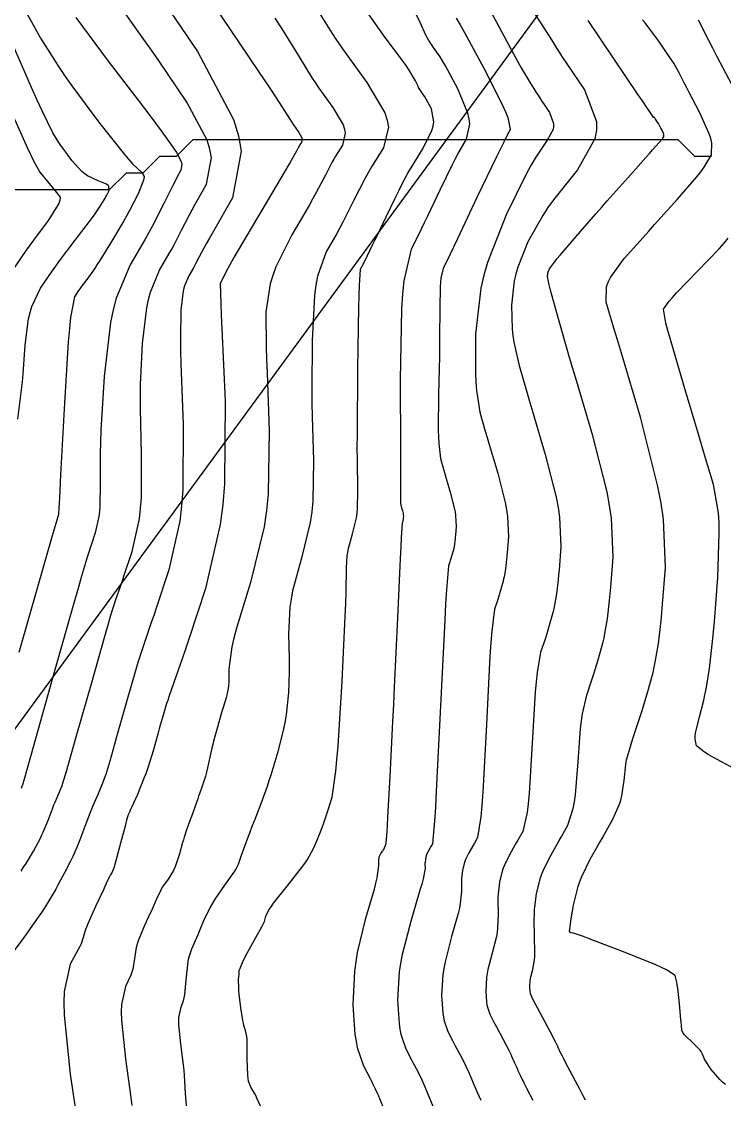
# Model space of a CAD drawing. Header units: metres. Extents: x 837117 to 838479, y 1189012 to 1191015.
# Drawn here: x 837777.8 to 837819.8, y 1189245 to 1189309.5 of the extents above; entities that cross this region are included whole.
import ezdxf

# ---------------------------------------------------------------- set-up
doc = ezdxf.new("R2010")
doc.units = ezdxf.units.M
doc.header["$LTSCALE"] = 0.3
for name, color, linetype in [('CORREDORVIA', 70, 'Continuous'), ('COTAS 10', 1, 'Continuous'), ('COTAS INT', 252, 'Continuous'), ('DRENAJE', 5, 'Continuous')]:
    doc.layers.add(name, color=color, linetype=linetype)

msp = doc.modelspace()

# ---------------------------------------------------------------- linework, layer by layer
at = {"layer": 'CORREDORVIA'}
msp.add_lwpolyline([(837910.676, 1191000.965), (838157.033, 1190996.193), (838237.174, 1190821.339), (838237.001, 1190602.875), (838240.031, 1190437.198), (838223.537, 1190366.272), (838212.196, 1190288.92), (838221.396, 1189997.878), (837954.545, 1189509.173), (837751.159, 1189231.384), (837593.191, 1189234.399), (837744.487, 1189686.609), (837750.277, 1189933.973), (837723.624, 1190051.525), (837726.092, 1190134.48), (837885.383, 1190229.429), (837983.184, 1190344.12), (837817.554, 1190502.187), (837798.033, 1190660.17), (837963.574, 1190795.982)], close=True, dxfattribs=at)
at = {"layer": 'COTAS 10'}
for points in [[(837789.122, 1189310.64), (837791.966, 1189306.418), (837792.525, 1189305.585), (837792.984, 1189304.897), (837793.817, 1189303.626), (837794.012, 1189303.308), (837794.069, 1189303.221), (837794.127, 1189303.134), (837794.349, 1189302.827), (837794.513, 1189302.551), (837794.535, 1189302.484), (837794.547, 1189302.421), (837794.503, 1189302.231), (837794.394, 1189302.059), (837794.365, 1189302.008), (837794.335, 1189301.956), (837794.232, 1189301.755), (837793.808, 1189301.011), (837793.576, 1189300.616), (837793.295, 1189300.14), (837791.87, 1189297.738), (837790.464, 1189295.345), (837790.196, 1189294.874), (837789.98, 1189294.485), (837789.636, 1189293.775), (837789.681, 1189292.6), (837789.71, 1189291.919), (837789.747, 1189291.083), (837789.938, 1189286.78), (837789.906, 1189281.83), (837789.801, 1189280.587), (837789.654, 1189279.398), (837788.778, 1189275.567), (837787.789, 1189272.593), (837787.571, 1189271.946), (837787.377, 1189271.375), (837786.881, 1189269.95), (837786.58, 1189269.096), (837786.509, 1189268.886), (837786.443, 1189268.687), (837786.252, 1189268.061), (837786.065, 1189267.4), (837786.003, 1189267.178), (837785.936, 1189266.939), (837785.654, 1189265.937), (837785.318, 1189264.852), (837785.216, 1189264.56), (837785.11, 1189264.272), (837784.697, 1189263.265), (837784.345, 1189262.475), (837784.278, 1189262.324), (837784.224, 1189262.202), (837784.137, 1189262.007), (837784.135, 1189262.001), (837784.134, 1189261.999), (837784.133, 1189261.996), (837784.127, 1189261.982), (837784.058, 1189261.721), (837784.016, 1189261.562), (837783.965, 1189261.365), (837783.7, 1189260.344), (837783.419, 1189259.303), (837783.358, 1189259.094), (837783.304, 1189258.92), (837783.17, 1189258.578), (837783.089, 1189258.459), (837783.069, 1189258.426), (837783.051, 1189258.393), (837782.992, 1189258.27), (837782.839, 1189257.932), (837782.761, 1189257.762), (837782.668, 1189257.56), (837782.201, 1189256.558), (837781.742, 1189255.536), (837781.654, 1189255.322), (837781.582, 1189255.138), (837781.46, 1189254.72), (837781.332, 1189254.339), (837781.257, 1189254.178), (837781.163, 1189253.993), (837780.682, 1189253.123), (837780.32, 1189251.491), (837780.303, 1189250.825), (837780.322, 1189250.066), (837780.689, 1189246.552), (837781.173, 1189243.202)], [(837803.749, 1189309.648), (837803.984, 1189309.256), (837804.246, 1189308.8), (837805.426, 1189306.623), (837806.493, 1189304.493), (837806.685, 1189304.067), (837806.83, 1189303.711), (837806.98, 1189303.02), (837806.587, 1189302.254), (837806.39, 1189301.852), (837806.155, 1189301.367), (837804.99, 1189298.932), (837803.82, 1189296.473), (837803.582, 1189295.974), (837803.381, 1189295.554), (837802.968, 1189294.692), (837802.834, 1189294.113), (837802.809, 1189293.87), (837802.79, 1189293.592), (837802.764, 1189292.29), (837802.76, 1189290.571), (837802.754, 1189290.029), (837802.745, 1189289.458), (837802.698, 1189287.16), (837802.677, 1189285.061), (837802.686, 1189284.616), (837802.701, 1189284.231), (837802.807, 1189283.33), (837802.987, 1189282.71), (837803.048, 1189282.502), (837803.114, 1189282.278), (837803.393, 1189281.336), (837803.636, 1189280.383), (837803.678, 1189280.152), (837803.711, 1189279.935), (837803.739, 1189279.271), (837803.7, 1189278.763), (837803.689, 1189278.645), (837803.679, 1189278.536), (837803.642, 1189278.223), (837803.599, 1189277.97), (837803.567, 1189277.828), (837803.497, 1189277.565), (837803.417, 1189277.304), (837803.395, 1189277.234), (837803.372, 1189277.165), (837803.289, 1189276.921), (837803.164, 1189275.494), (837803.115, 1189274.68), (837803.06, 1189273.683), (837802.81, 1189268.566), (837802.56, 1189263.466), (837802.505, 1189262.479), (837802.456, 1189261.678), (837802.331, 1189260.319), (837802.242, 1189260.159), (837802.19, 1189260.067), (837802.091, 1189259.892), (837802.001, 1189259.708), (837801.981, 1189259.656), (837801.962, 1189259.602), (837801.914, 1189259.403), (837801.888, 1189259.19), (837801.884, 1189259.129), (837801.882, 1189259.066), (837801.886, 1189258.83), (837801.767, 1189258.21), (837801.686, 1189257.904), (837801.585, 1189257.541), (837801.051, 1189255.748), (837800.519, 1189253.694), (837800.421, 1189253.167), (837800.343, 1189252.657), (837800.237, 1189250.967), (837800.334, 1189249.563), (837800.383, 1189249.234), (837800.443, 1189248.931), (837800.741, 1189248.052), (837801.073, 1189247.407), (837801.155, 1189247.25), (837801.231, 1189247.103), (837801.468, 1189246.654), (837801.686, 1189246.214), (837801.75, 1189246.073), (837801.817, 1189245.924), (837802.071, 1189245.316), (837802.355, 1189244.638)], [(837820.548, 1189305.054), (837819.343, 1189307.354), (837819.077, 1189307.867), (837818.84, 1189308.327), (837818.229, 1189309.542)], [(837777.561, 1189285.694), (837777.783, 1189287.44), (837777.833, 1189287.921), (837777.878, 1189288.4), (837778, 1189290.119), (837778.194, 1189291.681), (837778.284, 1189292.061), (837778.391, 1189292.418), (837778.907, 1189293.518), (837779.602, 1189294.537), (837779.821, 1189294.843), (837780.052, 1189295.16), (837780.98, 1189296.389), (837781.833, 1189297.506), (837782.016, 1189297.752), (837782.175, 1189297.971), (837782.558, 1189298.531), (837782.769, 1189298.889), (837782.82, 1189298.98), (837782.869, 1189299.068), (837783.018, 1189299.358), (837782.996, 1189299.609), (837782.936, 1189299.674), (837782.852, 1189299.735), (837782.357, 1189299.938), (837781.722, 1189300.236), (837781.551, 1189300.359), (837781.382, 1189300.498), (837780.787, 1189301.145), (837780.258, 1189301.861), (837780.129, 1189302.044), (837780.009, 1189302.22), (837779.641, 1189302.801), (837779.005, 1189304.117), (837778.716, 1189304.757), (837778.378, 1189305.515), (837776.847, 1189309.03)], [(837820.414, 1189264.778), (837819.081, 1189265.497), (837818.81, 1189265.657), (837818.582, 1189265.798), (837818.112, 1189266.166), (837818.018, 1189266.573), (837818.026, 1189266.74), (837818.049, 1189266.931), (837818.258, 1189267.813), (837818.54, 1189268.9), (837818.609, 1189269.219), (837818.675, 1189269.545), (837818.882, 1189270.79), (837819.071, 1189272.412), (837819.124, 1189272.976), (837819.179, 1189273.59), (837819.384, 1189276.222), (837819.47, 1189278.876), (837819.451, 1189279.503), (837819.413, 1189280.084), (837819.118, 1189281.791), (837818.589, 1189283.562), (837818.404, 1189284.183), (837818.201, 1189284.86), (837817.326, 1189287.776), (837816.543, 1189290.461), (837816.397, 1189290.993), (837816.283, 1189291.434), (837816.128, 1189292.259), (837816.469, 1189292.745), (837816.667, 1189292.971), (837816.91, 1189293.237), (837818.161, 1189294.526), (837819.474, 1189295.895), (837819.754, 1189296.212), (837820, 1189296.5)]]:
    msp.add_lwpolyline(points, dxfattribs=at)
at = {"layer": 'COTAS INT'}
for points in [[(837785.696, 1189311.486), (837788.292, 1189307.656), (837790.444, 1189303.603), (837790.737, 1189302.624), (837790.898, 1189301.708), (837790.383, 1189298.92), (837789.243, 1189296.929), (837789.009, 1189296.516), (837788.81, 1189296.162), (837788.39, 1189295.382), (837788.18, 1189294.973), (837788.114, 1189294.853), (837788.045, 1189294.73), (837787.769, 1189294.261), (837787.515, 1189293.649), (837787.46, 1189293.436), (837787.412, 1189293.204), (837787.292, 1189292.21), (837787.268, 1189290.485), (837787.279, 1189289.792), (837787.299, 1189289.006), (837787.437, 1189285.392), (837787.421, 1189281.486), (837787.344, 1189280.517), (837787.236, 1189279.596), (837786.581, 1189276.676), (837785.839, 1189274.447), (837785.676, 1189273.962), (837785.531, 1189273.534), (837785.159, 1189272.466), (837784.841, 1189271.502), (837784.731, 1189271.141), (837784.61, 1189270.738), (837784.092, 1189268.941), (837783.578, 1189267.12), (837783.46, 1189266.702), (837783.353, 1189266.322), (837783.054, 1189265.26), (837782.806, 1189264.461), (837782.731, 1189264.246), (837782.654, 1189264.034), (837782.35, 1189263.293), (837782.041, 1189262.578), (837781.961, 1189262.383), (837781.882, 1189262.189), (837781.616, 1189261.498), (837781.378, 1189260.861), (837781.316, 1189260.7), (837781.258, 1189260.547), (837781.063, 1189260.05), (837780.844, 1189259.55), (837780.77, 1189259.394), (837780.69, 1189259.23), (837780.35, 1189258.575), (837779.996, 1189257.92), (837779.905, 1189257.756), (837779.819, 1189257.599), (837779.536, 1189257.094), (837779.127, 1189256.451), (837778.962, 1189256.207), (837778.774, 1189255.935), (837777.906, 1189254.711), (837777.041, 1189253.537)], [(837805.078, 1189311.388), (837806.16, 1189309.424), (837807.198, 1189307.475), (837807.428, 1189307.054), (837807.633, 1189306.685), (837808.164, 1189305.782), (837808.47, 1189305.31), (837808.533, 1189305.212), (837808.586, 1189305.129), (837808.697, 1189304.95), (837808.823, 1189304.755), (837808.884, 1189304.661), (837808.958, 1189304.551), (837809.32, 1189304.011), (837809.566, 1189303.363), (837809.565, 1189303.185), (837809.534, 1189303.007), (837809.176, 1189302.367), (837808.464, 1189301.293), (837808.211, 1189300.842), (837807.933, 1189300.324), (837806.726, 1189297.894), (837805.615, 1189295.06), (837805.397, 1189294.287), (837805.218, 1189293.518), (837804.896, 1189290.78), (837804.895, 1189288.419), (837804.919, 1189287.887), (837804.952, 1189287.407), (837805.157, 1189286.116), (837805.486, 1189284.978), (837805.598, 1189284.596), (837805.72, 1189284.184), (837806.233, 1189282.454), (837806.678, 1189280.703), (837806.756, 1189280.279), (837806.816, 1189279.881), (837806.868, 1189278.662), (837806.796, 1189277.729), (837806.776, 1189277.511), (837806.757, 1189277.311), (837806.69, 1189276.737), (837806.61, 1189276.272), (837806.582, 1189276.141), (837806.552, 1189276.01), (837806.423, 1189275.527), (837806.277, 1189275.048), (837806.235, 1189274.919), (837806.194, 1189274.792), (837806.041, 1189274.344), (837805.872, 1189273.02), (837805.82, 1189272.34), (837805.766, 1189271.525), (837805.551, 1189267.449), (837805.332, 1189263.393), (837805.274, 1189262.591), (837805.218, 1189261.927), (837805.025, 1189260.687), (837804.834, 1189260.343), (837804.779, 1189260.244), (837804.722, 1189260.144), (837804.508, 1189259.768), (837804.314, 1189259.371), (837804.27, 1189259.258), (837804.231, 1189259.142), (837804.126, 1189258.712), (837804.07, 1189258.254), (837804.062, 1189258.122), (837804.058, 1189257.987), (837804.067, 1189257.478), (837803.994, 1189256.743), (837803.938, 1189256.465), (837803.866, 1189256.154), (837803.476, 1189254.764), (837803.084, 1189253.249), (837803.011, 1189252.86), (837802.954, 1189252.485), (837802.876, 1189251.238), (837802.947, 1189250.202), (837802.984, 1189249.96), (837803.027, 1189249.736), (837803.247, 1189249.088), (837803.526, 1189248.55), (837803.607, 1189248.395), (837803.689, 1189248.238), (837804, 1189247.651), (837804.297, 1189247.073), (837804.37, 1189246.922), (837804.439, 1189246.774), (837804.656, 1189246.274), (837804.86, 1189245.787), (837804.921, 1189245.648), (837804.984, 1189245.507), (837805.226, 1189244.983)], [(837777.755, 1189258.682), (837777.905, 1189258.908), (837778.048, 1189259.129), (837778.502, 1189259.878), (837778.883, 1189260.599), (837778.98, 1189260.802), (837779.073, 1189261.007), (837779.379, 1189261.758), (837779.646, 1189262.46), (837779.715, 1189262.634), (837779.781, 1189262.799), (837780.002, 1189263.32), (837780.197, 1189263.796), (837780.247, 1189263.932), (837780.295, 1189264.07), (837780.454, 1189264.583), (837780.77, 1189265.705), (837781.091, 1189266.841), (837781.932, 1189269.821), (837782.777, 1189272.79), (837782.953, 1189273.396), (837783.103, 1189273.908), (837783.436, 1189274.981), (837783.684, 1189275.693), (837783.781, 1189275.978), (837783.889, 1189276.301), (837784.383, 1189277.786), (837784.82, 1189279.731), (837784.892, 1189280.344), (837784.943, 1189280.99), (837784.954, 1189283.592), (837784.884, 1189286.319), (837784.885, 1189287.045), (837784.894, 1189287.757), (837785.001, 1189290.222), (837785.256, 1189292.339), (837785.359, 1189292.833), (837785.476, 1189293.286), (837786.017, 1189294.589), (837786.604, 1189295.588), (837786.751, 1189295.85), (837786.891, 1189296.106), (837787.339, 1189296.978), (837787.813, 1189297.907), (837787.97, 1189298.199), (837788.137, 1189298.506), (837788.835, 1189299.742), (837789.123, 1189301.305), (837789.033, 1189301.818), (837788.869, 1189302.366), (837787.663, 1189304.638), (837785.994, 1189307.08), (837785.539, 1189307.735), (837785.087, 1189308.382), (837783.477, 1189310.643)], [(837794.913, 1189311.048), (837796.19, 1189308.961), (837796.564, 1189308.391), (837796.947, 1189307.825), (837798.402, 1189305.809), (837799.477, 1189303.998), (837799.619, 1189303.56), (837799.695, 1189303.151), (837799.409, 1189301.904), (837798.696, 1189300.777), (837798.502, 1189300.443), (837798.31, 1189300.1), (837797.63, 1189298.781), (837796.97, 1189297.466), (837796.79, 1189297.125), (837796.612, 1189296.794), (837795.979, 1189295.681), (837795.47, 1189294.232), (837795.369, 1189293.689), (837795.286, 1189293.085), (837795.133, 1189290.388), (837795.123, 1189287.404), (837795.131, 1189286.617), (837795.144, 1189285.849), (837795.227, 1189283.216), (837795.185, 1189280.789), (837795.119, 1189280.149), (837795.029, 1189279.524), (837794.506, 1189277.381), (837793.974, 1189275.435), (837793.878, 1189274.934), (837793.804, 1189274.45), (837793.726, 1189272.835), (837793.767, 1189271.379), (837793.769, 1189270.995), (837793.768, 1189270.618), (837793.729, 1189269.327), (837793.592, 1189268.035), (837793.528, 1189267.658), (837793.454, 1189267.272), (837793.092, 1189265.812), (837792.674, 1189264.413), (837792.563, 1189264.067), (837792.455, 1189263.739), (837792.082, 1189262.702), (837791.779, 1189261.925), (837791.715, 1189261.761), (837791.659, 1189261.618), (837791.527, 1189261.287), (837791.416, 1189260.998), (837791.372, 1189260.882), (837791.323, 1189260.751), (837791.103, 1189260.148), (837790.89, 1189259.554), (837790.846, 1189259.429), (837790.809, 1189259.32), (837790.73, 1189259.07), (837790.58, 1189258.795), (837790.498, 1189258.672), (837790.399, 1189258.528), (837789.895, 1189257.837), (837789.327, 1189257.001), (837789.187, 1189256.766), (837789.055, 1189256.53), (837788.639, 1189255.662), (837788.307, 1189254.875), (837788.227, 1189254.689), (837788.152, 1189254.517), (837787.926, 1189254.014), (837787.759, 1189253.483), (837787.722, 1189253.293), (837787.689, 1189253.086), (837787.602, 1189252.184), (837787.514, 1189251.299), (837787.481, 1189251.102), (837787.444, 1189250.925), (837787.279, 1189250.461), (837787.164, 1189249.939), (837787.158, 1189249.726), (837787.164, 1189249.484), (837787.281, 1189248.36), (837787.441, 1189247.105), (837787.473, 1189246.779), (837787.5, 1189246.463), (837787.556, 1189245.4), (837787.632, 1189244.439)], [(837792.248, 1189244.19), (837791.862, 1189245.078), (837791.773, 1189245.262), (837791.693, 1189245.418), (837791.469, 1189245.76), (837791.334, 1189246.121), (837791.309, 1189246.29), (837791.29, 1189246.489), (837791.267, 1189247.457), (837791.26, 1189248.423), (837791.25, 1189248.621), (837791.238, 1189248.789), (837791.164, 1189249.145), (837791.063, 1189249.451), (837791.033, 1189249.588), (837791.002, 1189249.748), (837790.881, 1189250.514), (837790.784, 1189251.329), (837790.767, 1189251.52), (837790.755, 1189251.696), (837790.751, 1189252.205), (837790.772, 1189252.537), (837790.776, 1189252.601), (837790.78, 1189252.653), (837790.788, 1189252.742), (837790.822, 1189252.821), (837790.841, 1189252.867), (837790.865, 1189252.924), (837790.988, 1189253.218), (837791.202, 1189253.667), (837791.283, 1189253.823), (837791.374, 1189253.992), (837791.784, 1189254.712), (837792.162, 1189255.398), (837792.233, 1189255.544), (837792.289, 1189255.672), (837792.371, 1189255.977), (837792.559, 1189256.364), (837792.683, 1189256.544), (837792.837, 1189256.755), (837793.652, 1189257.778), (837794.515, 1189258.878), (837794.7, 1189259.137), (837794.861, 1189259.376), (837795.249, 1189260.079), (837795.474, 1189260.636), (837795.534, 1189260.785), (837795.592, 1189260.931), (837795.791, 1189261.437), (837795.989, 1189261.988), (837796.046, 1189262.162), (837796.105, 1189262.346), (837796.328, 1189263.09), (837796.561, 1189264.644), (837796.626, 1189265.339), (837796.691, 1189266.149), (837796.931, 1189270.032), (837797.12, 1189273.888), (837797.153, 1189274.682), (837797.178, 1189275.357), (837797.202, 1189276.804), (837797.237, 1189277.525), (837797.27, 1189277.741), (837797.312, 1189277.964), (837797.55, 1189278.832), (837797.783, 1189279.788), (837797.823, 1189280.067), (837797.853, 1189280.352), (837797.871, 1189281.434), (837797.842, 1189283.231), (837797.841, 1189283.967), (837797.844, 1189284.806), (837797.881, 1189288.695), (837797.94, 1189292.384), (837797.956, 1189293.097), (837797.973, 1189293.676), (837798.034, 1189294.653), (837798.134, 1189294.841), (837798.175, 1189294.922), (837798.223, 1189295.016), (837798.442, 1189295.464), (837798.772, 1189296.143), (837798.888, 1189296.383), (837799.017, 1189296.646), (837799.571, 1189297.786), (837800.108, 1189298.89), (837800.225, 1189299.131), (837800.328, 1189299.343), (837800.584, 1189299.875), (837800.865, 1189300.388), (837800.984, 1189300.588), (837801.12, 1189300.814), (837801.761, 1189301.841), (837802.299, 1189302.933), (837802.371, 1189303.201), (837802.409, 1189303.453), (837802.267, 1189304.238), (837801.955, 1189304.815), (837801.885, 1189304.935), (837801.823, 1189305.039), (837801.661, 1189305.274), (837801.54, 1189305.446), (837801.505, 1189305.51), (837801.468, 1189305.582), (837801.325, 1189305.902), (837800.94, 1189306.546), (837800.75, 1189306.822), (837800.524, 1189307.141), (837799.406, 1189308.647), (837797.978, 1189310.669)], [(837808.058, 1189310.509), (837808.947, 1189309.137), (837809.129, 1189308.855), (837809.283, 1189308.614), (837809.606, 1189308.094), (837809.97, 1189307.526), (837810.149, 1189307.255), (837810.363, 1189306.934), (837811.417, 1189305.366), (837812.129, 1189303.484), (837812.126, 1189302.965), (837812.038, 1189302.448), (837810.997, 1189300.589), (837809.564, 1189298.803), (837809.228, 1189298.331), (837808.919, 1189297.869), (837808.021, 1189296.281), (837807.43, 1189294.774), (837807.314, 1189294.363), (837807.219, 1189293.954), (837807.048, 1189292.499), (837807.096, 1189291.072), (837807.14, 1189290.682), (837807.196, 1189290.293), (837807.506, 1189288.903), (837807.986, 1189287.247), (837808.149, 1189286.69), (837808.325, 1189286.091), (837809.072, 1189283.571), (837809.72, 1189281.023), (837809.835, 1189280.406), (837809.921, 1189279.826), (837809.997, 1189278.052), (837809.891, 1189276.694), (837809.863, 1189276.377), (837809.835, 1189276.086), (837809.738, 1189275.25), (837809.621, 1189274.573), (837809.581, 1189274.383), (837809.537, 1189274.192), (837809.349, 1189273.489), (837809.136, 1189272.792), (837809.076, 1189272.605), (837809.016, 1189272.419), (837808.793, 1189271.767), (837808.579, 1189270.545), (837808.524, 1189270.001), (837808.471, 1189269.366), (837808.293, 1189266.331), (837808.103, 1189263.321), (837808.043, 1189262.702), (837807.979, 1189262.177), (837807.72, 1189261.056), (837807.427, 1189260.527), (837807.341, 1189260.375), (837807.254, 1189260.221), (837806.924, 1189259.644), (837806.627, 1189259.034), (837806.56, 1189258.86), (837806.5, 1189258.682), (837806.338, 1189258.021), (837806.253, 1189257.318), (837806.241, 1189257.115), (837806.233, 1189256.907), (837806.247, 1189256.126), (837806.222, 1189255.276), (837806.19, 1189255.025), (837806.147, 1189254.768), (837805.901, 1189253.78), (837805.648, 1189252.805), (837805.601, 1189252.554), (837805.565, 1189252.312), (837805.514, 1189251.509), (837805.56, 1189250.842), (837805.584, 1189250.686), (837805.612, 1189250.542), (837805.754, 1189250.125), (837805.978, 1189249.693), (837806.059, 1189249.54), (837806.147, 1189249.373), (837806.533, 1189248.648), (837806.908, 1189247.932), (837806.989, 1189247.77), (837807.061, 1189247.624), (837807.241, 1189247.231), (837807.365, 1189246.935), (837807.402, 1189246.85), (837807.44, 1189246.764), (837807.588, 1189246.446), (837807.796, 1189246.025), (837807.872, 1189245.875), (837807.956, 1189245.71), (837808.328, 1189244.994)], [(837777.997, 1189310.113), (837778.472, 1189309.259), (837778.915, 1189308.46), (837780.027, 1189306.705), (837780.391, 1189306.173), (837780.778, 1189305.621), (837782.378, 1189303.459), (837783.843, 1189301.6), (837784.146, 1189301.239), (837784.405, 1189300.944), (837784.967, 1189300.432), (837785.099, 1189300.189), (837785.086, 1189300.063), (837785.051, 1189299.912), (837784.746, 1189299.157), (837784.232, 1189298.162), (837784.065, 1189297.859), (837783.888, 1189297.545), (837783.161, 1189296.313), (837782.451, 1189295.169), (837782.284, 1189294.911), (837782.13, 1189294.677), (837781.683, 1189294.045), (837781.348, 1189293.601), (837781.264, 1189293.487), (837781.185, 1189293.376), (837780.934, 1189293.008), (837780.704, 1189291.771), (837780.638, 1189291.113), (837780.57, 1189290.317), (837780.319, 1189286.304), (837780.111, 1189282.357), (837780.039, 1189280.996), (837779.988, 1189280.028), (837779.987, 1189280.021), (837779.987, 1189280.009), (837779.986, 1189280.005), (837779.984, 1189280), (837779.984, 1189279.998), (837779.983, 1189279.995), (837779.981, 1189279.985), (837779.616, 1189278.715), (837777.611, 1189271.75)], [(837799.487, 1189244.359), (837799.194, 1189245.074), (837799.131, 1189245.225), (837799.075, 1189245.355), (837798.935, 1189245.657), (837798.773, 1189245.969), (837798.703, 1189246.105), (837798.621, 1189246.263), (837798.235, 1189247.016), (837797.858, 1189248.125), (837797.783, 1189248.507), (837797.721, 1189248.923), (837797.599, 1189250.696), (837797.691, 1189252.696), (837797.763, 1189253.255), (837797.856, 1189253.817), (837798.358, 1189255.862), (837798.862, 1189257.599), (837798.955, 1189257.966), (837799.029, 1189258.284), (837799.129, 1189259.02), (837799.128, 1189259.382), (837799.139, 1189259.464), (837799.154, 1189259.537), (837799.245, 1189259.736), (837799.348, 1189259.866), (837799.37, 1189259.897), (837799.389, 1189259.926), (837799.435, 1189260.009), (837799.462, 1189260.076), (837799.469, 1189260.093), (837799.476, 1189260.111), (837799.499, 1189260.171), (837799.523, 1189260.236), (837799.53, 1189260.257), (837799.537, 1189260.279), (837799.563, 1189260.367), (837799.616, 1189261.034), (837799.64, 1189261.421), (837799.667, 1189261.895), (837799.799, 1189264.336), (837799.965, 1189267.622), (837800.015, 1189268.629), (837800.065, 1189269.677), (837800.26, 1189273.815), (837800.426, 1189277.37), (837800.459, 1189278.052), (837800.486, 1189278.602), (837800.537, 1189279.497), (837800.55, 1189279.537), (837800.554, 1189279.549), (837800.558, 1189279.56), (837800.571, 1189279.603), (837800.582, 1189279.645), (837800.585, 1189279.657), (837800.587, 1189279.669), (837800.594, 1189279.71), (837800.6, 1189279.761), (837800.602, 1189279.779), (837800.604, 1189279.798), (837800.61, 1189279.881), (837800.605, 1189279.989), (837800.6, 1189280.025), (837800.593, 1189280.062), (837800.554, 1189280.218), (837800.508, 1189280.372), (837800.497, 1189280.408), (837800.487, 1189280.442), (837800.458, 1189280.543), (837800.441, 1189280.69), (837800.438, 1189280.753), (837800.437, 1189280.826), (837800.44, 1189281.168), (837800.442, 1189282.469), (837800.44, 1189283.146), (837800.437, 1189283.96), (837800.414, 1189288.044), (837800.497, 1189292.27), (837800.56, 1189293.173), (837800.641, 1189293.961), (837801.077, 1189295.843), (837801.673, 1189297.075), (837801.855, 1189297.453), (837802.044, 1189297.847), (837802.787, 1189299.403), (837803.51, 1189300.878), (837803.687, 1189301.22), (837803.854, 1189301.534), (837804.371, 1189302.43), (837804.565, 1189303.322), (837804.528, 1189303.634), (837804.451, 1189303.973), (837803.846, 1189305.431), (837803.1, 1189306.807), (837802.934, 1189307.096), (837802.786, 1189307.344), (837802.399, 1189307.904), (837802.111, 1189308.315), (837802.025, 1189308.469), (837801.936, 1189308.64), (837801.596, 1189309.404), (837801.136, 1189310.336)], [(837781.029, 1189309.692), (837782.959, 1189307.09), (837784.747, 1189304.75), (837785.118, 1189304.262), (837785.435, 1189303.845), (837786.13, 1189302.915), (837786.478, 1189302.427), (837786.575, 1189302.288), (837786.673, 1189302.147), (837787.033, 1189301.62), (837787.293, 1189301.13), (837787.329, 1189301.012), (837787.348, 1189300.901), (837787.286, 1189300.564), (837787.032, 1189300.084), (837786.93, 1189299.883), (837786.815, 1189299.652), (837786.287, 1189298.573), (837785.602, 1189297.239), (837785.388, 1189296.848), (837785.164, 1189296.447), (837784.265, 1189294.917), (837783.437, 1189292.923), (837783.258, 1189292.229), (837783.1, 1189291.474), (837782.709, 1189288.233), (837782.521, 1189285.029), (837782.49, 1189284.297), (837782.469, 1189283.633), (837782.471, 1189281.791), (837782.465, 1189280.494), (837782.44, 1189280.172), (837782.404, 1189279.866), (837782.186, 1189278.896), (837781.94, 1189278.155), (837781.886, 1189277.994), (837781.837, 1189277.852), (837781.714, 1189277.497), (837781.365, 1189276.314), (837781.175, 1189275.651), (837780.944, 1189274.841), (837779.772, 1189270.702), (837778.188, 1189265.088), (837777.854, 1189263.905), (837777.784, 1189263.679), (837777.763, 1189263.618)], [(837792.915, 1189309.654), (837793.323, 1189309.022), (837794.365, 1189307.337), (837795.101, 1189306.134), (837795.316, 1189305.806), (837795.537, 1189305.48), (837796.376, 1189304.318), (837796.995, 1189303.274), (837797.077, 1189303.022), (837797.121, 1189302.786), (837796.956, 1189302.068), (837796.545, 1189301.418), (837796.434, 1189301.226), (837796.323, 1189301.028), (837795.931, 1189300.268), (837795.389, 1189299.239), (837795.183, 1189298.871), (837794.954, 1189298.467), (837793.925, 1189296.71), (837792.967, 1189294.789), (837792.783, 1189294.281), (837792.633, 1189293.785), (837792.384, 1189292.082), (837792.402, 1189290.002), (837792.421, 1189289.268), (837792.445, 1189288.466), (837792.583, 1189284.998), (837792.518, 1189281.226), (837792.415, 1189280.232), (837792.275, 1189279.26), (837791.462, 1189275.929), (837790.622, 1189273.197), (837790.465, 1189272.601), (837790.341, 1189272.076), (837790.165, 1189270.758), (837790.164, 1189269.969), (837790.15, 1189269.776), (837790.13, 1189269.595), (837790.007, 1189269.031), (837789.828, 1189268.466), (837789.772, 1189268.283), (837789.713, 1189268.088), (837789.48, 1189267.29), (837789.253, 1189266.455), (837789.198, 1189266.238), (837789.147, 1189266.027), (837788.993, 1189265.314), (837788.852, 1189264.673), (837788.809, 1189264.507), (837788.765, 1189264.347), (837788.592, 1189263.808), (837788.407, 1189263.296), (837788.355, 1189263.152), (837788.304, 1189263.007), (837787.931, 1189261.951), (837787.881, 1189261.812), (837787.833, 1189261.677), (837787.664, 1189261.208), (837787.496, 1189260.706), (837787.448, 1189260.549), (837787.399, 1189260.384), (837787.219, 1189259.721), (837787.001, 1189259.054), (837786.929, 1189258.886), (837786.852, 1189258.726), (837786.532, 1189258.207), (837786.208, 1189257.73), (837786.128, 1189257.596), (837786.053, 1189257.461), (837785.816, 1189256.966), (837785.573, 1189256.403), (837785.494, 1189256.226), (837785.41, 1189256.039), (837785.064, 1189255.286), (837784.751, 1189254.509), (837784.688, 1189254.308), (837784.635, 1189254.112), (837784.531, 1189253.452), (837784.423, 1189252.819), (837784.369, 1189252.64), (837784.304, 1189252.459), (837783.98, 1189251.792), (837783.742, 1189250.715), (837783.731, 1189250.275), (837783.743, 1189249.775), (837783.985, 1189247.456), (837784.307, 1189245.153), (837784.37, 1189244.662)], [(837811.48, 1189244.985), (837811.333, 1189245.258), (837811.258, 1189245.4), (837811.168, 1189245.571), (837810.718, 1189246.427), (837810.268, 1189247.289), (837810.177, 1189247.464), (837810.101, 1189247.61), (837809.949, 1189247.908), (837809.897, 1189248.022), (837809.883, 1189248.053), (837809.87, 1189248.083), (837809.825, 1189248.189), (837809.684, 1189248.475), (837809.609, 1189248.619), (837809.519, 1189248.79), (837809.065, 1189249.644), (837808.605, 1189250.508), (837808.511, 1189250.685), (837808.43, 1189250.837), (837808.26, 1189251.161), (837808.197, 1189251.347), (837808.184, 1189251.412), (837808.173, 1189251.482), (837808.153, 1189251.78), (837808.175, 1189252.14), (837808.192, 1189252.248), (837808.213, 1189252.36), (837808.326, 1189252.797), (837808.428, 1189253.381), (837808.442, 1189253.586), (837808.45, 1189253.81), (837808.428, 1189254.774), (837808.409, 1189255.828), (837808.419, 1189256.108), (837808.436, 1189256.382), (837808.551, 1189257.33), (837808.769, 1189258.223), (837808.85, 1189258.462), (837808.94, 1189258.697), (837809.341, 1189259.52), (837809.786, 1189260.298), (837809.904, 1189260.506), (837810.019, 1189260.711), (837810.415, 1189261.424), (837810.741, 1189262.426), (837810.812, 1189262.814), (837810.875, 1189263.248), (837811.034, 1189265.214), (837811.176, 1189267.208), (837811.229, 1189267.661), (837811.287, 1189268.07), (837811.546, 1189269.19), (837811.838, 1189270.046), (837811.917, 1189270.29), (837811.996, 1189270.537), (837812.276, 1189271.451), (837812.522, 1189272.374), (837812.58, 1189272.625), (837812.633, 1189272.875), (837812.786, 1189273.764), (837812.914, 1189274.861), (837812.95, 1189275.243), (837812.987, 1189275.659), (837813.126, 1189277.442), (837813.026, 1189279.772), (837812.913, 1189280.533), (837812.763, 1189281.344), (837811.911, 1189284.689), (837810.931, 1189287.997), (837810.7, 1189288.784), (837810.485, 1189289.515), (837809.855, 1189291.689), (837809.44, 1189293.178), (837809.361, 1189293.476), (837809.297, 1189293.726), (837809.2, 1189294.218), (837809.22, 1189294.391), (837809.231, 1189294.44), (837809.245, 1189294.489), (837809.315, 1189294.668), (837809.612, 1189295.076), (837809.769, 1189295.269), (837809.957, 1189295.497), (837810.908, 1189296.609), (837812.091, 1189297.965), (837812.426, 1189298.347), (837812.765, 1189298.731), (837814.016, 1189300.14), (837815.078, 1189301.329), (837815.297, 1189301.574), (837815.483, 1189301.782), (837815.885, 1189302.23), (837816.043, 1189302.413), (837816.075, 1189302.454), (837816.103, 1189302.491), (837816.161, 1189302.59), (837816.163, 1189302.685), (837816.155, 1189302.72), (837816.143, 1189302.758), (837816.067, 1189302.925), (837815.981, 1189303.09), (837815.961, 1189303.127), (837815.944, 1189303.16), (837815.9, 1189303.248), (837815.857, 1189303.324), (837815.84, 1189303.351), (837815.822, 1189303.379), (837815.738, 1189303.5), (837815.649, 1189303.619), (837815.627, 1189303.647), (837815.607, 1189303.672), (837815.545, 1189303.742), (837815.145, 1189304.315), (837814.911, 1189304.657), (837814.624, 1189305.079), (837813.146, 1189307.264), (837811.632, 1189309.519)], [(837819.842, 1189245.927), (837819.663, 1189246.075), (837819.496, 1189246.229), (837818.991, 1189246.82), (837818.649, 1189247.339), (837818.586, 1189247.446), (837818.536, 1189247.538), (837818.466, 1189247.739), (837818.385, 1189247.907), (837818.328, 1189247.977), (837818.255, 1189248.058), (837817.865, 1189248.437), (837817.47, 1189248.82), (837817.395, 1189248.903), (837817.333, 1189248.976), (837817.234, 1189249.159), (837817.209, 1189249.473), (837817.195, 1189249.63), (837817.177, 1189249.816), (837817.089, 1189250.739), (837816.983, 1189251.681), (837816.955, 1189251.878), (837816.927, 1189252.049), (837816.828, 1189252.437), (837816.313, 1189252.777), (837816.022, 1189252.916), (837815.667, 1189253.075), (837813.85, 1189253.814), (837812.016, 1189254.518), (837811.65, 1189254.655), (837811.345, 1189254.767), (837810.757, 1189254.962), (837810.606, 1189255), (837810.577, 1189255.013), (837810.553, 1189255.027), (837810.513, 1189255.086), (837810.549, 1189255.364), (837810.573, 1189255.516), (837810.603, 1189255.701), (837810.763, 1189256.64), (837811.037, 1189257.763), (837811.139, 1189258.064), (837811.253, 1189258.36), (837811.758, 1189259.395), (837812.318, 1189260.376), (837812.466, 1189260.638), (837812.611, 1189260.895), (837813.109, 1189261.793), (837813.502, 1189262.676), (837813.581, 1189262.925), (837813.647, 1189263.176), (837813.775, 1189264.097), (837813.881, 1189265.05), (837813.933, 1189265.321), (837813.995, 1189265.596), (837814.298, 1189266.613), (837814.659, 1189267.673), (837814.758, 1189267.975), (837814.855, 1189268.281), (837815.202, 1189269.413), (837815.507, 1189270.556), (837815.578, 1189270.867), (837815.644, 1189271.177), (837815.834, 1189272.277), (837815.992, 1189273.637), (837816.037, 1189274.109), (837816.083, 1189274.624), (837816.255, 1189276.832), (837816.131, 1189279.718), (837815.991, 1189280.66), (837815.805, 1189281.664), (837814.751, 1189285.807), (837813.615, 1189289.629), (837813.378, 1189290.43), (837813.174, 1189291.12), (837812.716, 1189292.685), (837812.733, 1189293.594), (837812.828, 1189293.871), (837812.963, 1189294.158), (837813.776, 1189295.287), (837814.914, 1189296.556), (837815.252, 1189296.933), (837815.601, 1189297.321), (837816.948, 1189298.811), (837818.124, 1189300.172), (837818.365, 1189300.477), (837818.57, 1189300.753), (837819.008, 1189301.49), (837819.022, 1189302.201), (837818.96, 1189302.458), (837818.87, 1189302.742), (837818.307, 1189303.989), (837817.662, 1189305.222), (837817.519, 1189305.497), (837817.392, 1189305.744), (837817.065, 1189306.395), (837816.742, 1189306.966), (837816.618, 1189307.161), (837816.479, 1189307.373), (837815.852, 1189308.274), (837815.191, 1189309.163), (837815.03, 1189309.368), (837814.88, 1189309.554)], [(837776.328, 1189305.883), (837778.125, 1189301.877), (837778.521, 1189301.097), (837778.873, 1189300.46), (837779.779, 1189299.346), (837780.095, 1189298.962), (837780.074, 1189298.784), (837780.007, 1189298.576), (837779.374, 1189297.566), (837778.492, 1189296.396), (837778.268, 1189296.087), (837778.052, 1189295.784), (837777.345, 1189294.742)]]:
    msp.add_lwpolyline(points, dxfattribs=at)
at = {"layer": 'DRENAJE'}
msp.add_polyline3d([(837819.008, 1189301.388, 0), (837818.008, 1189301.388, 0), (837817.008, 1189302.388, 0), (837816.009, 1189302.388, 0), (837815.009, 1189302.388, 0), (837814.009, 1189302.388, 0), (837813.01, 1189302.388, 0), (837812.01, 1189302.388, 0), (837811.01, 1189302.388, 0), (837810.011, 1189302.388, 0), (837809.011, 1189302.388, 0), (837808.011, 1189302.388, 0), (837807.012, 1189302.388, 0), (837806.012, 1189302.388, 0), (837805.012, 1189302.388, 0), (837804.013, 1189302.388, 0), (837803.013, 1189302.388, 0), (837802.013, 1189302.388, 0), (837801.014, 1189302.388, 0), (837800.014, 1189302.388, 0), (837799.015, 1189302.388, 0), (837798.015, 1189302.388, 0), (837797.015, 1189302.388, 0), (837796.016, 1189302.388, 0), (837795.016, 1189302.388, 0), (837794.016, 1189302.388, 0), (837793.017, 1189302.388, 0), (837792.017, 1189302.388, 0), (837791.017, 1189302.388, 0), (837790.018, 1189302.388, 0), (837789.018, 1189302.388, 0), (837788.018, 1189302.388, 0), (837787.019, 1189301.388, 0), (837786.019, 1189301.388, 0), (837785.019, 1189300.388, 0), (837784.02, 1189300.388, 0), (837783.02, 1189299.389, 0), (837782.02, 1189299.389, 0), (837781.021, 1189299.389, 0), (837780.021, 1189299.389, 0), (837779.021, 1189299.389, 0), (837778.022, 1189299.389, 0), (837777.022, 1189299.389, 0)], dxfattribs=at)

doc.saveas('drawing.dxf')
